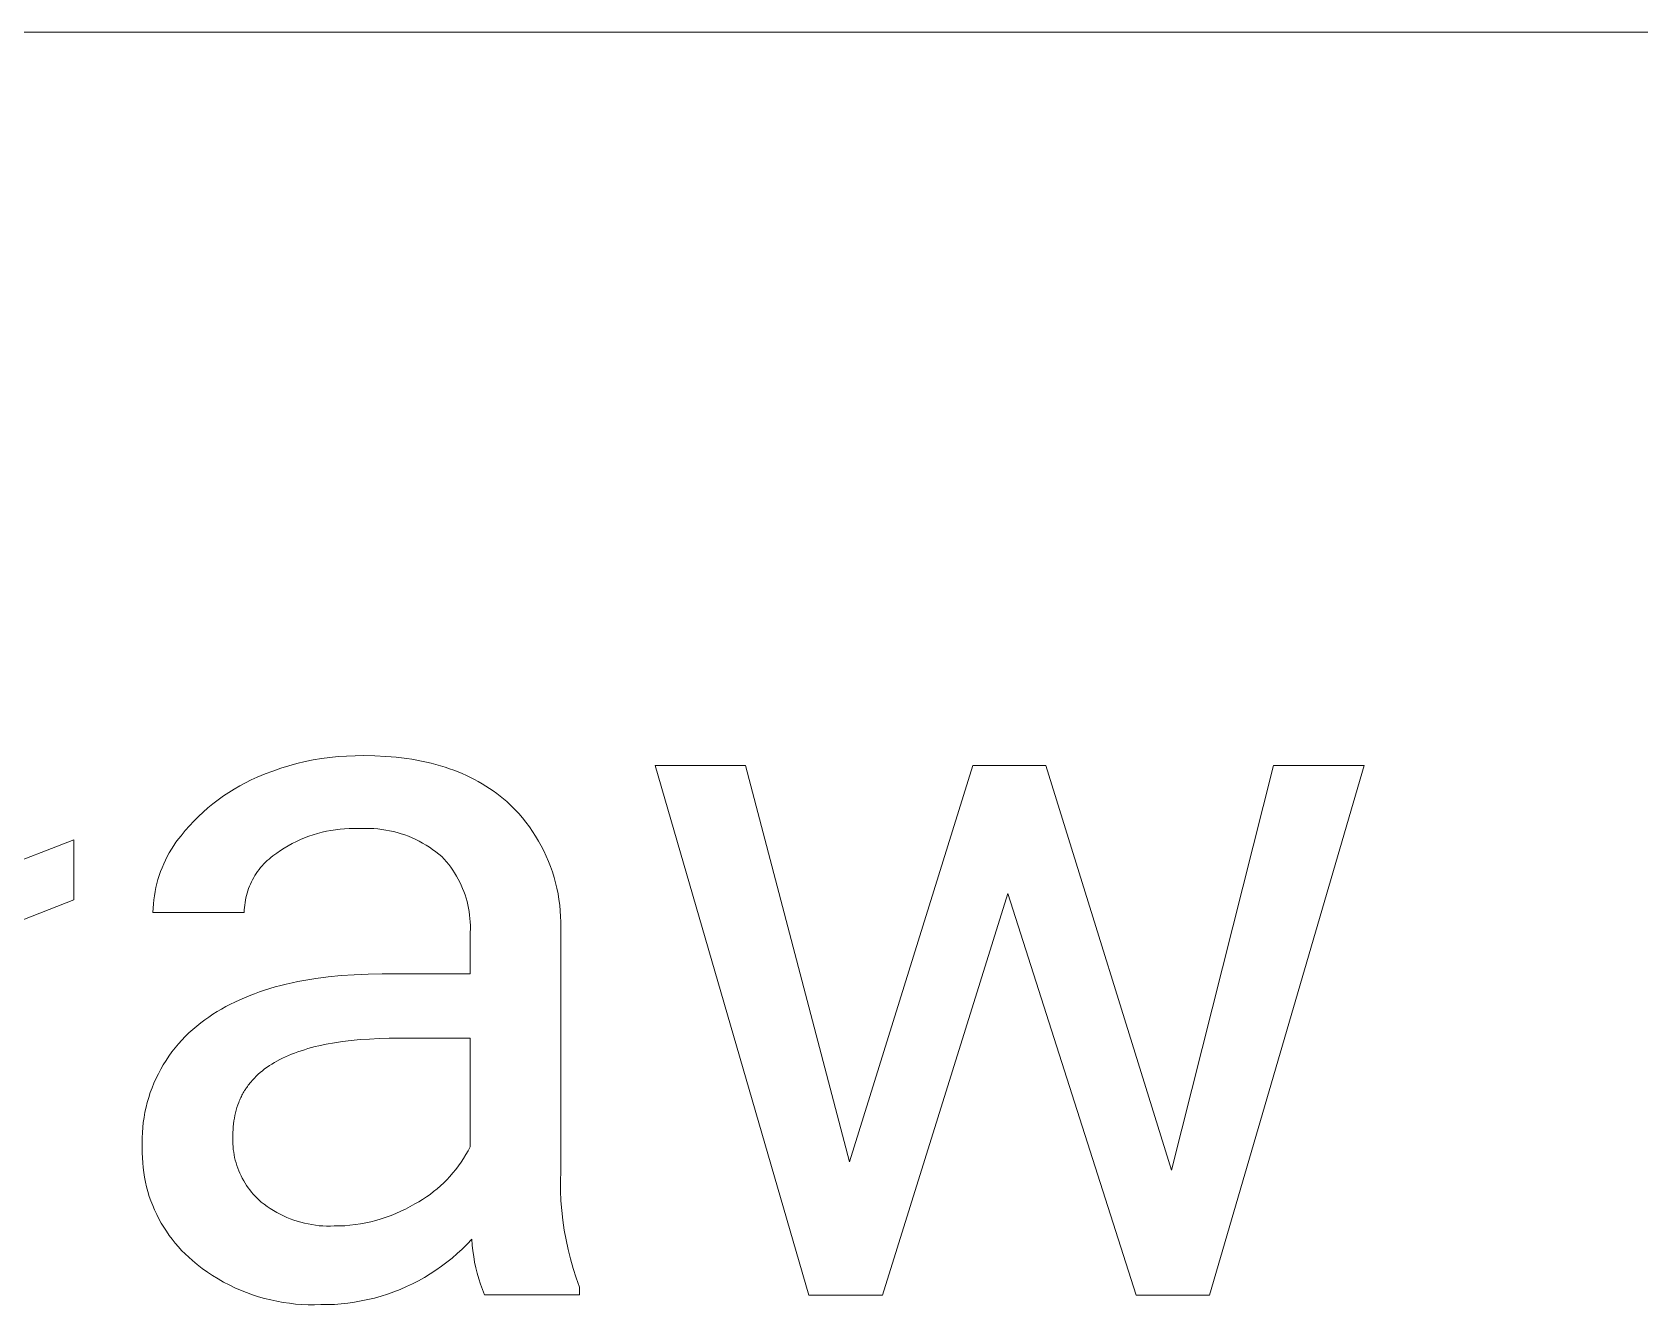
# Model space of a CAD drawing. Header units: millimetres. Extents: x -1421 to 3505, y -683 to 2759.
# Drawn here: x 2356.7 to 2461.9, y -215.4 to -132.1 of the extents above; entities that cross this region are included whole.
import ezdxf

# ---------------------------------------------------------------- set-up
doc = ezdxf.new("R2010")
doc.units = ezdxf.units.MM
doc.header["$MEASUREMENT"] = 0
doc.layers.add('Domyślny', color=7, linetype='Continuous', true_color=0x000000)

msp = doc.modelspace()

# ---------------------------------------------------------------- linework, layer by layer
at = {"layer": 'Domyślny', "color": 18, "lineweight": 15, "true_color": 0x000000}
for p, q in [((3500.45, -132.12), (1643.61, -132.12)), ((2374.02, -180), (2374.55, -179.87)), ((2374.55, -179.87), (2375.09, -179.76)), ((2375.09, -179.76), (2375.63, -179.67)), ((2375.63, -179.67), (2376.18, -179.6)), ((2376.18, -179.6), (2376.72, -179.54)), ((2376.72, -179.54), (2377.27, -179.51)), ((2377.27, -179.51), (2377.82, -179.49)), ((2377.82, -179.49), (2378.37, -179.48)), ((2378.37, -179.48), (2379.11, -179.5)), ((2379.11, -179.5), (2379.83, -179.53)), ((2379.83, -179.53), (2380.18, -179.56)), ((2380.18, -179.56), (2380.52, -179.59)), ((2380.52, -179.59), (2380.87, -179.63)), ((2380.87, -179.63), (2381.2, -179.67)), ((2381.2, -179.67), (2381.53, -179.72)), ((2381.53, -179.72), (2381.86, -179.78)), ((2381.86, -179.78), (2382.18, -179.84)), ((2382.18, -179.84), (2382.5, -179.91)), ((2382.5, -179.91), (2382.81, -179.98)), ((2371.03, -181.07), (2371.42, -180.89)), ((2371.42, -180.89), (2371.93, -180.68)), ((2371.93, -180.68), (2372.44, -180.49)), ((2372.44, -180.49), (2372.96, -180.31)), ((2372.96, -180.31), (2373.48, -180.15)), ((2373.48, -180.15), (2374.02, -180)), ((2382.81, -179.98), (2383.11, -180.06)), ((2383.11, -180.06), (2383.41, -180.15)), ((2383.41, -180.15), (2383.71, -180.24)), ((2383.71, -180.24), (2384, -180.34)), ((2384, -180.34), (2384.29, -180.44)), ((2384.29, -180.44), (2384.57, -180.55)), ((2384.57, -180.55), (2384.84, -180.66)), ((2384.84, -180.66), (2385.11, -180.78)), ((2385.11, -180.78), (2385.38, -180.91)), ((2385.38, -180.91), (2385.64, -181.04)), ((2407.53, -214.79), (2397.46, -180.13)), ((2397.46, -180.13), (2403.37, -180.13)), ((2403.37, -180.13), (2410.19, -206.08)), ((2410.19, -206.08), (2418.26, -180.13)), ((2418.26, -180.13), (2423.03, -180.13)), ((2423.03, -180.13), (2431.27, -206.62)), ((2431.27, -206.62), (2437.93, -180.13)), ((2443.87, -180.13), (2433.76, -214.79)), ((2437.93, -180.13), (2443.87, -180.13)), ((2369.2, -182.12), (2369.55, -181.89)), ((2369.55, -181.89), (2369.91, -181.67)), ((2369.91, -181.67), (2370.28, -181.45)), ((2370.28, -181.45), (2370.65, -181.26)), ((2370.65, -181.26), (2371.03, -181.07)), ((2385.64, -181.04), (2385.89, -181.18)), ((2385.89, -181.18), (2386.15, -181.32)), ((2386.15, -181.32), (2386.39, -181.47)), ((2386.39, -181.47), (2386.63, -181.63)), ((2386.63, -181.63), (2386.87, -181.79)), ((2386.87, -181.79), (2387.1, -181.95)), ((2387.1, -181.95), (2387.32, -182.13)), ((2367.88, -183.17), (2368.19, -182.9)), ((2368.19, -182.9), (2368.52, -182.63)), ((2368.52, -182.63), (2368.86, -182.37)), ((2368.86, -182.37), (2369.2, -182.12)), ((2387.32, -182.13), (2387.54, -182.3)), ((2387.54, -182.3), (2387.76, -182.49)), ((2387.76, -182.49), (2388.02, -182.74)), ((2388.02, -182.74), (2388.28, -183)), ((2388.28, -183), (2388.54, -183.27)), ((2366.7, -184.39), (2366.98, -184.07)), ((2366.98, -184.07), (2367.27, -183.76)), ((2367.27, -183.76), (2367.57, -183.46)), ((2367.57, -183.46), (2367.88, -183.17)), ((2388.54, -183.27), (2388.78, -183.56)), ((2388.78, -183.56), (2389.01, -183.84)), ((2389.01, -183.84), (2389.23, -184.14)), ((2389.23, -184.14), (2389.44, -184.44)), ((2354.35, -186.95), (2359.42, -185)), ((2359.42, -185), (2359.42, -188.93)), ((2365.95, -185.37), (2366.1, -185.15)), ((2366.1, -185.15), (2366.26, -184.93)), ((2366.26, -184.93), (2366.43, -184.72)), ((2366.43, -184.72), (2366.7, -184.39)), ((2373.98, -185.1), (2373.71, -185.24)), ((2374.25, -184.98), (2373.98, -185.1)), ((2374.52, -184.86), (2374.25, -184.98)), ((2374.8, -184.76), (2374.52, -184.86)), ((2375.09, -184.66), (2374.8, -184.76)), ((2375.37, -184.57), (2375.09, -184.66)), ((2375.66, -184.5), (2375.37, -184.57)), ((2375.95, -184.43), (2375.66, -184.5)), ((2376.24, -184.38), (2375.95, -184.43)), ((2376.54, -184.33), (2376.24, -184.38)), ((2376.84, -184.3), (2376.54, -184.33)), ((2377.13, -184.27), (2376.84, -184.3)), ((2377.43, -184.26), (2377.13, -184.27)), ((2377.73, -184.25), (2377.43, -184.26)), ((2378.03, -184.26), (2377.73, -184.25)), ((2378.29, -184.24), (2378.03, -184.26)), ((2378.54, -184.24), (2378.29, -184.24)), ((2378.8, -184.24), (2378.54, -184.24)), ((2379.06, -184.26), (2378.8, -184.24)), ((2379.32, -184.28), (2379.06, -184.26)), ((2379.57, -184.31), (2379.32, -184.28)), ((2379.83, -184.35), (2379.57, -184.31)), ((2380.08, -184.4), (2379.83, -184.35)), ((2380.33, -184.45), (2380.08, -184.4)), ((2380.58, -184.52), (2380.33, -184.45)), ((2380.83, -184.59), (2380.58, -184.52)), ((2381.07, -184.67), (2380.83, -184.59)), ((2381.31, -184.76), (2381.07, -184.67)), ((2381.55, -184.86), (2381.31, -184.76)), ((2381.79, -184.97), (2381.55, -184.86)), ((2382.02, -185.08), (2381.79, -184.97)), ((2382.24, -185.21), (2382.02, -185.08)), ((2382.47, -185.34), (2382.24, -185.21)), ((2389.44, -184.44), (2389.64, -184.75)), ((2389.64, -184.75), (2389.83, -185.07)), ((2389.83, -185.07), (2390.01, -185.39)), ((2365.41, -186.32), (2365.53, -186.08)), ((2365.53, -186.08), (2365.66, -185.84)), ((2365.66, -185.84), (2365.8, -185.6)), ((2365.8, -185.6), (2365.95, -185.37)), ((2372.19, -186.25), (2372.07, -186.35)), ((2372.31, -186.14), (2372.19, -186.25)), ((2372.44, -186.05), (2372.31, -186.14)), ((2372.57, -185.95), (2372.44, -186.05)), ((2372.7, -185.86), (2372.57, -185.95)), ((2372.94, -185.69), (2372.7, -185.86)), ((2373.19, -185.53), (2372.94, -185.69)), ((2373.45, -185.38), (2373.19, -185.53)), ((2373.71, -185.24), (2373.45, -185.38)), ((2382.69, -185.47), (2382.47, -185.34)), ((2382.9, -185.62), (2382.69, -185.47)), ((2383.11, -185.77), (2382.9, -185.62)), ((2383.31, -185.93), (2383.11, -185.77)), ((2383.51, -186.09), (2383.31, -185.93)), ((2383.66, -186.26), (2383.51, -186.09)), ((2383.81, -186.43), (2383.66, -186.26)), ((2390.01, -185.39), (2390.18, -185.72)), ((2390.18, -185.72), (2390.34, -186.06)), ((2390.34, -186.06), (2390.49, -186.4)), ((2365, -187.33), (2365.09, -187.07)), ((2365.09, -187.07), (2365.19, -186.82)), ((2365.19, -186.82), (2365.3, -186.57)), ((2365.3, -186.57), (2365.41, -186.32)), ((2371.35, -187.19), (2371.27, -187.33)), ((2371.44, -187.06), (2371.35, -187.19)), ((2371.54, -186.94), (2371.44, -187.06)), ((2371.64, -186.81), (2371.54, -186.94)), ((2371.74, -186.69), (2371.64, -186.81)), ((2371.85, -186.57), (2371.74, -186.69)), ((2371.96, -186.46), (2371.85, -186.57)), ((2372.07, -186.35), (2371.96, -186.46)), ((2383.95, -186.61), (2383.81, -186.43)), ((2384.09, -186.79), (2383.95, -186.61)), ((2384.22, -186.98), (2384.09, -186.79)), ((2384.34, -187.16), (2384.22, -186.98)), ((2384.46, -187.36), (2384.34, -187.16)), ((2390.49, -186.4), (2390.62, -186.74)), ((2390.62, -186.74), (2390.74, -187.09)), ((2390.74, -187.09), (2390.85, -187.45)), ((2364.73, -188.38), (2364.79, -188.12)), ((2364.79, -188.12), (2364.85, -187.85)), ((2364.85, -187.85), (2364.92, -187.59)), ((2364.92, -187.59), (2365, -187.33)), ((2370.8, -188.33), (2370.75, -188.48)), ((2370.85, -188.18), (2370.8, -188.33)), ((2370.91, -188.03), (2370.85, -188.18)), ((2370.97, -187.89), (2370.91, -188.03)), ((2371.04, -187.74), (2370.97, -187.89)), ((2371.11, -187.6), (2371.04, -187.74)), ((2371.19, -187.46), (2371.11, -187.6)), ((2371.27, -187.33), (2371.19, -187.46)), ((2384.57, -187.56), (2384.46, -187.36)), ((2384.67, -187.76), (2384.57, -187.56)), ((2384.77, -187.96), (2384.67, -187.76)), ((2384.86, -188.17), (2384.77, -187.96)), ((2384.94, -188.38), (2384.86, -188.17)), ((2390.85, -187.45), (2390.95, -187.8)), ((2390.95, -187.8), (2391.03, -188.16)), ((2391.03, -188.16), (2391.11, -188.53)), ((2359.42, -188.93), (2354.35, -190.89)), ((2364.6, -189.46), (2364.62, -189.19)), ((2364.62, -189.19), (2364.65, -188.92)), ((2364.65, -188.92), (2364.69, -188.65)), ((2364.69, -188.65), (2364.73, -188.38)), ((2370.58, -189.42), (2370.57, -189.58)), ((2370.6, -189.26), (2370.58, -189.42)), ((2370.62, -189.1), (2370.6, -189.26)), ((2370.64, -188.95), (2370.62, -189.1)), ((2370.67, -188.79), (2370.64, -188.95)), ((2370.71, -188.64), (2370.67, -188.79)), ((2370.75, -188.48), (2370.71, -188.64)), ((2385.02, -188.59), (2384.94, -188.38)), ((2385.09, -188.81), (2385.02, -188.59)), ((2385.15, -189.03), (2385.09, -188.81)), ((2385.2, -189.25), (2385.15, -189.03)), ((2385.25, -189.47), (2385.2, -189.25)), ((2391.11, -188.53), (2391.17, -188.89)), ((2391.17, -188.89), (2391.22, -189.26)), ((2391.22, -189.26), (2391.25, -189.63)), ((2420.54, -188.51), (2412.34, -214.79)), ((2428.96, -214.79), (2420.54, -188.51)), ((2364.59, -189.74), (2364.6, -189.46)), ((2370.57, -189.74), (2364.59, -189.74)), ((2370.57, -189.58), (2370.57, -189.74)), ((2385.29, -189.69), (2385.25, -189.47)), ((2385.32, -189.92), (2385.29, -189.69)), ((2385.34, -190.14), (2385.32, -189.92)), ((2385.36, -190.37), (2385.34, -190.14)), ((2385.37, -190.6), (2385.36, -190.37)), ((2391.25, -189.63), (2391.27, -190)), ((2391.27, -190), (2391.28, -190.37)), ((2391.28, -190.37), (2391.28, -190.74)), ((2385.36, -191.05), (2385.37, -190.82)), ((2385.36, -193.77), (2385.36, -191.05)), ((2385.37, -190.82), (2385.37, -190.6)), ((2391.28, -190.74), (2391.28, -206.68)), ((2372.25, -194.73), (2372.6, -194.62)), ((2372.6, -194.62), (2372.96, -194.53)), ((2372.96, -194.53), (2373.32, -194.44)), ((2373.32, -194.44), (2373.7, -194.35)), ((2373.7, -194.35), (2374.07, -194.27)), ((2374.07, -194.27), (2374.46, -194.2)), ((2374.46, -194.2), (2375.25, -194.07)), ((2375.25, -194.07), (2376.07, -193.96)), ((2376.07, -193.96), (2376.91, -193.88)), ((2376.91, -193.88), (2377.77, -193.82)), ((2377.77, -193.82), (2378.67, -193.78)), ((2378.67, -193.78), (2379.59, -193.77)), ((2379.59, -193.77), (2385.36, -193.77)), ((2369.66, -195.76), (2369.96, -195.61)), ((2369.96, -195.61), (2370.27, -195.47)), ((2370.27, -195.47), (2370.58, -195.33)), ((2370.58, -195.33), (2370.9, -195.2)), ((2370.9, -195.2), (2371.23, -195.07)), ((2371.23, -195.07), (2371.56, -194.95)), ((2371.56, -194.95), (2371.9, -194.84)), ((2371.9, -194.84), (2372.25, -194.73)), ((2367.72, -196.97), (2367.99, -196.77)), ((2367.99, -196.77), (2368.25, -196.59)), ((2368.25, -196.59), (2368.52, -196.41)), ((2368.52, -196.41), (2368.79, -196.24)), ((2368.79, -196.24), (2369.08, -196.07)), ((2369.08, -196.07), (2369.36, -195.91)), ((2369.36, -195.91), (2369.66, -195.76)), ((2366.71, -197.86), (2366.95, -197.62)), ((2366.95, -197.62), (2367.2, -197.4)), ((2367.2, -197.4), (2367.46, -197.18)), ((2367.46, -197.18), (2367.72, -196.97)), ((2365.64, -199.15), (2365.83, -198.88)), ((2365.83, -198.88), (2366.04, -198.61)), ((2366.04, -198.61), (2366.26, -198.35)), ((2366.26, -198.35), (2366.48, -198.1)), ((2366.48, -198.1), (2366.71, -197.86)), ((2374.07, -198.87), (2373.86, -198.95)), ((2374.29, -198.8), (2374.07, -198.87)), ((2374.51, -198.73), (2374.29, -198.8)), ((2374.73, -198.66), (2374.51, -198.73)), ((2374.97, -198.59), (2374.73, -198.66)), ((2375.2, -198.53), (2374.97, -198.59)), ((2375.44, -198.48), (2375.2, -198.53)), ((2375.94, -198.37), (2375.44, -198.48)), ((2376.47, -198.28), (2375.94, -198.37)), ((2377.01, -198.2), (2376.47, -198.28)), ((2377.57, -198.13), (2377.01, -198.2)), ((2378.16, -198.07), (2377.57, -198.13)), ((2378.77, -198.03), (2378.16, -198.07)), ((2379.4, -198), (2378.77, -198.03)), ((2380.05, -197.98), (2379.4, -198)), ((2380.72, -197.97), (2380.05, -197.98)), ((2385.36, -197.97), (2380.72, -197.97)), ((2385.36, -205.09), (2385.36, -197.97)), ((2365.1, -200), (2365.27, -199.71)), ((2365.27, -199.71), (2365.45, -199.43)), ((2365.45, -199.43), (2365.64, -199.15)), ((2372.06, -199.88), (2371.9, -199.99)), ((2372.21, -199.77), (2372.06, -199.88)), ((2372.37, -199.67), (2372.21, -199.77)), ((2372.54, -199.57), (2372.37, -199.67)), ((2372.71, -199.47), (2372.54, -199.57)), ((2372.89, -199.37), (2372.71, -199.47)), ((2373.08, -199.28), (2372.89, -199.37)), ((2373.26, -199.19), (2373.08, -199.28)), ((2373.46, -199.11), (2373.26, -199.19)), ((2373.66, -199.02), (2373.46, -199.11)), ((2373.86, -198.95), (2373.66, -199.02)), ((2364.54, -201.22), (2364.66, -200.91)), ((2364.66, -200.91), (2364.8, -200.6)), ((2364.8, -200.6), (2364.95, -200.3)), ((2364.95, -200.3), (2365.1, -200)), ((2370.89, -200.99), (2370.83, -201.06)), ((2370.94, -200.92), (2370.89, -200.99)), ((2370.99, -200.85), (2370.94, -200.92)), ((2371.11, -200.72), (2370.99, -200.85)), ((2371.23, -200.59), (2371.11, -200.72)), ((2371.35, -200.47), (2371.23, -200.59)), ((2371.48, -200.34), (2371.35, -200.47)), ((2371.62, -200.22), (2371.48, -200.34)), ((2371.76, -200.11), (2371.62, -200.22)), ((2371.9, -199.99), (2371.76, -200.11)), ((2364.22, -202.18), (2364.32, -201.86)), ((2364.32, -201.86), (2364.42, -201.54)), ((2364.42, -201.54), (2364.54, -201.22)), ((2370.27, -202.02), (2370.24, -202.1)), ((2370.31, -201.95), (2370.27, -202.02)), ((2370.35, -201.87), (2370.31, -201.95)), ((2370.38, -201.79), (2370.35, -201.87)), ((2370.42, -201.71), (2370.38, -201.79)), ((2370.46, -201.64), (2370.42, -201.71)), ((2370.5, -201.56), (2370.46, -201.64)), ((2370.55, -201.49), (2370.5, -201.56)), ((2370.59, -201.41), (2370.55, -201.49)), ((2370.64, -201.34), (2370.59, -201.41)), ((2370.68, -201.27), (2370.64, -201.34)), ((2370.73, -201.2), (2370.68, -201.27)), ((2370.78, -201.13), (2370.73, -201.2)), ((2370.83, -201.06), (2370.78, -201.13)), ((2364.01, -203.16), (2364.07, -202.83)), ((2364.07, -202.83), (2364.14, -202.5)), ((2364.14, -202.5), (2364.22, -202.18)), ((2369.96, -203.03), (2369.92, -203.21)), ((2370, -202.86), (2369.96, -203.03)), ((2370.04, -202.68), (2370, -202.86)), ((2370.09, -202.51), (2370.04, -202.68)), ((2370.15, -202.35), (2370.09, -202.51)), ((2370.21, -202.18), (2370.15, -202.35)), ((2370.24, -202.1), (2370.21, -202.18)), ((2363.9, -204.16), (2363.92, -203.83)), ((2363.92, -203.83), (2363.96, -203.49)), ((2363.96, -203.49), (2364.01, -203.16)), ((2369.84, -203.96), (2369.83, -204.15)), ((2369.83, -204.15), (2369.83, -204.35)), ((2369.85, -203.77), (2369.84, -203.96)), ((2369.87, -203.58), (2369.85, -203.77)), ((2369.89, -203.39), (2369.87, -203.58)), ((2369.92, -203.21), (2369.89, -203.39)), ((2363.88, -204.5), (2363.9, -204.16)), ((2363.88, -204.84), (2363.88, -204.5)), ((2363.89, -205.17), (2363.88, -204.84)), ((2363.89, -205.49), (2363.89, -205.17)), ((2369.83, -204.35), (2369.82, -204.53)), ((2369.82, -204.53), (2369.82, -204.71)), ((2369.82, -204.71), (2369.82, -204.89)), ((2369.82, -204.89), (2369.84, -205.08)), ((2369.84, -205.08), (2369.85, -205.26)), ((2385.22, -205.35), (2385.36, -205.09)), ((2363.9, -205.81), (2363.89, -205.49)), ((2363.92, -206.13), (2363.9, -205.81)), ((2363.95, -206.45), (2363.92, -206.13)), ((2369.85, -205.26), (2369.88, -205.44)), ((2369.88, -205.44), (2369.91, -205.61)), ((2369.91, -205.61), (2369.94, -205.79)), ((2369.94, -205.79), (2369.98, -205.97)), ((2369.98, -205.97), (2370.03, -206.14)), ((2370.03, -206.14), (2370.09, -206.32)), ((2384.59, -206.34), (2384.76, -206.1)), ((2384.76, -206.1), (2384.92, -205.85)), ((2384.92, -205.85), (2385.08, -205.6)), ((2385.08, -205.6), (2385.22, -205.35)), ((2363.99, -206.77), (2363.95, -206.45)), ((2364.04, -207.08), (2363.99, -206.77)), ((2364.1, -207.4), (2364.04, -207.08)), ((2370.09, -206.32), (2370.15, -206.49)), ((2370.15, -206.49), (2370.21, -206.66)), ((2370.21, -206.66), (2370.28, -206.82)), ((2370.28, -206.82), (2370.36, -206.99)), ((2370.36, -206.99), (2370.44, -207.15)), ((2370.44, -207.15), (2370.53, -207.31)), ((2370.53, -207.31), (2370.62, -207.46)), ((2383.63, -207.44), (2383.83, -207.24)), ((2383.83, -207.24), (2384.03, -207.02)), ((2384.03, -207.02), (2384.23, -206.8)), ((2384.23, -206.8), (2384.41, -206.57)), ((2384.41, -206.57), (2384.59, -206.34)), ((2391.28, -206.68), (2391.27, -207.33)), ((2364.18, -207.71), (2364.1, -207.4)), ((2364.26, -208.02), (2364.18, -207.71)), ((2364.35, -208.33), (2364.26, -208.02)), ((2364.46, -208.63), (2364.35, -208.33)), ((2370.62, -207.46), (2370.72, -207.62)), ((2370.72, -207.62), (2370.82, -207.77)), ((2370.82, -207.77), (2370.93, -207.91)), ((2370.93, -207.91), (2371.05, -208.05)), ((2371.05, -208.05), (2371.16, -208.19)), ((2371.16, -208.19), (2371.29, -208.32)), ((2371.29, -208.32), (2371.41, -208.45)), ((2382.49, -208.37), (2382.73, -208.2)), ((2382.73, -208.2), (2382.96, -208.02)), ((2382.96, -208.02), (2383.19, -207.84)), ((2383.19, -207.84), (2383.41, -207.64)), ((2383.41, -207.64), (2383.63, -207.44)), ((2391.27, -207.33), (2391.27, -207.97)), ((2391.27, -207.97), (2391.3, -208.62)), ((2364.58, -208.93), (2364.46, -208.63)), ((2364.7, -209.22), (2364.58, -208.93)), ((2364.84, -209.51), (2364.7, -209.22)), ((2371.41, -208.45), (2371.54, -208.58)), ((2371.54, -208.58), (2371.68, -208.7)), ((2371.68, -208.7), (2371.87, -208.85)), ((2371.87, -208.85), (2372.07, -208.99)), ((2372.07, -208.99), (2372.27, -209.13)), ((2372.27, -209.13), (2372.48, -209.26)), ((2372.48, -209.26), (2372.69, -209.38)), ((2372.69, -209.38), (2372.91, -209.5)), ((2380.5, -209.45), (2380.82, -209.31)), ((2380.82, -209.31), (2381.13, -209.16)), ((2381.13, -209.16), (2381.43, -209)), ((2381.43, -209), (2381.74, -208.83)), ((2381.74, -208.83), (2381.99, -208.68)), ((2381.99, -208.68), (2382.24, -208.53)), ((2382.24, -208.53), (2382.49, -208.37)), ((2391.3, -208.62), (2391.35, -209.26)), ((2391.35, -209.26), (2391.42, -209.9)), ((2364.98, -209.8), (2364.84, -209.51)), ((2365.14, -210.08), (2364.98, -209.8)), ((2365.3, -210.35), (2365.14, -210.08)), ((2365.47, -210.62), (2365.3, -210.35)), ((2372.91, -209.5), (2373.13, -209.61)), ((2373.13, -209.61), (2373.35, -209.71)), ((2373.35, -209.71), (2373.58, -209.8)), ((2373.58, -209.8), (2373.81, -209.88)), ((2373.81, -209.88), (2374.04, -209.96)), ((2374.04, -209.96), (2374.27, -210.03)), ((2374.27, -210.03), (2374.51, -210.09)), ((2374.51, -210.09), (2374.75, -210.14)), ((2374.75, -210.14), (2374.99, -210.18)), ((2374.99, -210.18), (2375.23, -210.22)), ((2375.23, -210.22), (2375.48, -210.25)), ((2375.48, -210.25), (2375.72, -210.27)), ((2375.72, -210.27), (2375.96, -210.28)), ((2375.96, -210.28), (2376.21, -210.28)), ((2376.21, -210.28), (2376.45, -210.27)), ((2376.45, -210.27), (2376.8, -210.27)), ((2376.8, -210.27), (2377.15, -210.25)), ((2377.15, -210.25), (2377.49, -210.22)), ((2377.49, -210.22), (2377.84, -210.18)), ((2377.84, -210.18), (2378.18, -210.13)), ((2378.18, -210.13), (2378.52, -210.07)), ((2378.52, -210.07), (2378.86, -209.99)), ((2378.86, -209.99), (2379.19, -209.91)), ((2379.19, -209.91), (2379.52, -209.81)), ((2379.52, -209.81), (2379.85, -209.7)), ((2379.85, -209.7), (2380.18, -209.58)), ((2380.18, -209.58), (2380.5, -209.45)), ((2391.42, -209.9), (2391.51, -210.54)), ((2365.66, -210.89), (2365.47, -210.62)), ((2365.85, -211.14), (2365.66, -210.89)), ((2366.05, -211.39), (2365.85, -211.14)), ((2366.26, -211.64), (2366.05, -211.39)), ((2385.15, -211.46), (2384.84, -211.78)), ((2385.46, -211.14), (2385.15, -211.46)), ((2385.49, -211.52), (2385.46, -211.14)), ((2385.53, -211.89), (2385.49, -211.52)), ((2391.51, -210.54), (2391.63, -211.17)), ((2391.63, -211.17), (2391.76, -211.81)), ((2366.47, -211.87), (2366.26, -211.64)), ((2366.7, -212.1), (2366.47, -211.87)), ((2366.93, -212.32), (2366.7, -212.1)), ((2367.17, -212.54), (2366.93, -212.32)), ((2367.49, -212.8), (2367.17, -212.54)), ((2384.18, -212.37), (2383.83, -212.64)), ((2384.51, -212.08), (2384.18, -212.37)), ((2384.84, -211.78), (2384.51, -212.08)), ((2385.59, -212.26), (2385.53, -211.89)), ((2385.65, -212.63), (2385.59, -212.26)), ((2391.76, -211.81), (2391.92, -212.43)), ((2391.92, -212.43), (2392.1, -213.05)), ((2367.82, -213.05), (2367.49, -212.8)), ((2368.16, -213.29), (2367.82, -213.05)), ((2368.5, -213.52), (2368.16, -213.29)), ((2368.86, -213.73), (2368.5, -213.52)), ((2382.74, -213.41), (2382.36, -213.64)), ((2383.11, -213.16), (2382.74, -213.41)), ((2383.48, -212.91), (2383.11, -213.16)), ((2383.83, -212.64), (2383.48, -212.91)), ((2385.73, -213), (2385.65, -212.63)), ((2385.82, -213.36), (2385.73, -213)), ((2385.92, -213.72), (2385.82, -213.36)), ((2392.1, -213.05), (2392.29, -213.67)), ((2369.22, -213.94), (2368.86, -213.73)), ((2369.58, -214.13), (2369.22, -213.94)), ((2369.95, -214.31), (2369.58, -214.13)), ((2370.33, -214.47), (2369.95, -214.31)), ((2370.72, -214.63), (2370.33, -214.47)), ((2371.11, -214.77), (2370.72, -214.63)), ((2380.36, -214.58), (2379.94, -214.73)), ((2380.77, -214.42), (2380.36, -214.58)), ((2381.18, -214.24), (2380.77, -214.42)), ((2381.58, -214.05), (2381.18, -214.24)), ((2381.98, -213.85), (2381.58, -214.05)), ((2382.36, -213.64), (2381.98, -213.85)), ((2386.04, -214.08), (2385.92, -213.72)), ((2386.16, -214.43), (2386.04, -214.08)), ((2386.3, -214.78), (2386.16, -214.43)), ((2392.29, -213.67), (2392.51, -214.27)), ((2392.51, -214.27), (2392.51, -214.78)), ((2371.5, -214.9), (2371.11, -214.77)), ((2371.9, -215.01), (2371.5, -214.9)), ((2372.3, -215.11), (2371.9, -215.01)), ((2372.7, -215.2), (2372.3, -215.11)), ((2373.11, -215.27), (2372.7, -215.2)), ((2373.52, -215.33), (2373.11, -215.27)), ((2373.93, -215.38), (2373.52, -215.33)), ((2374.34, -215.41), (2373.93, -215.38)), ((2374.76, -215.43), (2374.34, -215.41)), ((2375.17, -215.43), (2374.76, -215.43)), ((2375.58, -215.42), (2375.17, -215.43)), ((2376.03, -215.42), (2375.58, -215.42)), ((2376.47, -215.4), (2376.03, -215.42)), ((2376.91, -215.37), (2376.47, -215.4)), ((2377.35, -215.32), (2376.91, -215.37)), ((2377.79, -215.26), (2377.35, -215.32)), ((2378.23, -215.18), (2377.79, -215.26)), ((2378.66, -215.09), (2378.23, -215.18)), ((2379.09, -214.99), (2378.66, -215.09)), ((2379.52, -214.87), (2379.09, -214.99)), ((2379.94, -214.73), (2379.52, -214.87)), ((2392.51, -214.78), (2386.3, -214.78)), ((2412.34, -214.79), (2407.53, -214.79)), ((2433.76, -214.79), (2428.96, -214.79))]:
    msp.add_line(p, q, dxfattribs=at)

doc.saveas('drawing.dxf')
